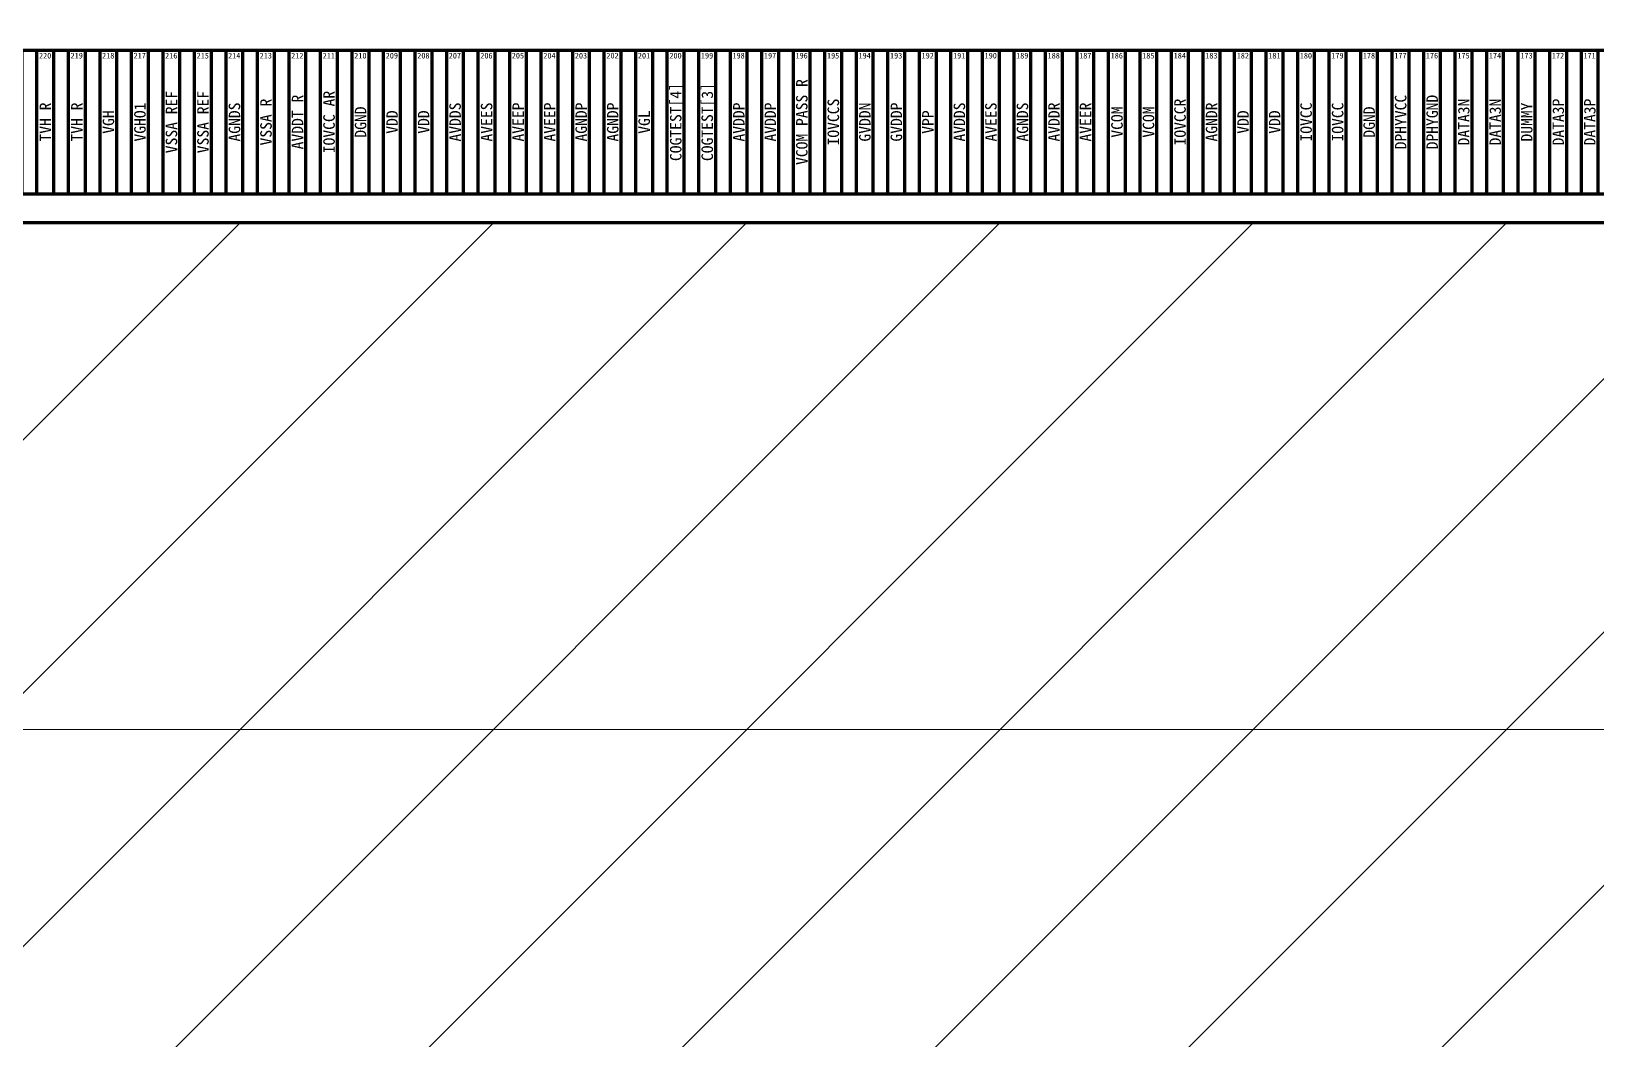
# Model space of a CAD drawing. Header units: inches. Extents: x 240 to 1407, y -538 to -118.
# Drawn here: x 328.31 to 333.77, y -415.04 to -411.52 of the extents above; entities that cross this region are included whole.
import ezdxf
from ezdxf.enums import TextEntityAlignment as Align

# ---------------------------------------------------------------- set-up
doc = ezdxf.new("R2010")
doc.units = ezdxf.units.IN
doc.header["$LTSCALE"] = 1.21
doc.header["$MEASUREMENT"] = 0
doc.header["$PDMODE"] = 3
doc.header["$PDSIZE"] = 0.3125
doc.layers.get('0').update_dxf_attribs({"linetype": 'CONTINUOUS'})
doc.layers.get('Defpoints').update_dxf_attribs({"linetype": 'CONTINUOUS'})
for name, color, linetype, lineweight in [('2ITO.drawing', 4, 'CONTINUOUS', 100), ('FPC', 40, 'CONTINUOUS', 20), ('LABEL.drawing', 7, 'CONTINUOUS', 100), ('TFT_line.drawing', 3, 'CONTINUOUS', 100)]:
    doc.layers.add(name, color=color, linetype=linetype, lineweight=lineweight)
doc.layers.add('标 注', color=3, linetype='CONTINUOUS')
doc.styles.get("Standard").update_dxf_attribs({"font": 'txt', "width": 0.8})
doc.styles.add('仿宋', font='', dxfattribs={"height": 2.5})
doc.styles.get('仿宋').set_extended_font_data('FangSong_GB2312')
doc.dimstyles.new('HC-1', dxfattribs={"dimtxt": 2.5, "dimasz": 1.5, "dimexe": 0.5, "dimexo": 0.5, "dimgap": 0.9, "dimtad": 0, "dimzin": 0, "dimdsep": 46, "dimtxsty": '仿宋', "dimcen": 0.5, "dimclrd": 3, "dimclre": 3, "dimclrt": 3, "dimazin": 0, "dimtfac": 1, "dimtmove": 0, "dimatfit": 3, "dimfxl": 1, "dimtolj": 1, "dimtzin": 0, "dimarcsym": 0})

# ---------------------------------------------------------------- blocks, each defined once
blk = doc.blocks.new('*D207')
at = {"color": 0, "lineweight": -2}
for p, q in [((310.4267, -414.4583), (287.1507, -414.4583)), ((287.6507, -415.9583), (287.6507, -417.1695)), ((287.6507, -439.2283), (287.6507, -438.0172)), ((329.0246, -440.7283), (287.1507, -440.7283))]:
    blk.add_line(p, q, dxfattribs=at)
at = {"color": 0}
for points in [[(287.4007, -415.9583), (287.9007, -415.9583), (287.6507, -414.4583)], [(287.4007, -439.2283), (287.9007, -439.2283), (287.6507, -440.7283)]]:
    blk.add_solid(points, dxfattribs=at)
at = {"layer": 'Defpoints', "color": 0}
for p in [(287.6507, -414.4583), (310.9267, -414.4583), (329.5246, -440.7283)]:
    blk.add_point(p, dxfattribs=at)
at = {"color": 7, "lineweight": 5, "insert": (287.6507, -427.5933), "char_height": 2.5, "attachment_point": 5, "rotation": 90, "style": '仿宋'}
blk.add_mtext('\\A1;26.27%%P0.5', dxfattribs=at)
blk = doc.blocks.new('*D212')
at = {"color": 0, "lineweight": -2}
for p, q in [((309.5746, -414.8083), (309.5746, -450.7591)), ((329.3246, -441.0283), (329.3246, -450.7591)), ((309.5746, -450.2591), (308.0746, -450.2591)), ((327.8246, -450.2591), (311.0746, -450.2591))]:
    blk.add_line(p, q, dxfattribs=at)
at = {"color": 0}
for points in [[(311.0746, -450.0091), (311.0746, -450.5091), (309.5746, -450.2591)], [(327.8246, -450.0091), (327.8246, -450.5091), (329.3246, -450.2591)]]:
    blk.add_solid(points, dxfattribs=at)
at = {"layer": 'Defpoints', "color": 0}
for p in [(309.5746, -414.3083), (329.3246, -440.5283), (309.5746, -450.2591)]:
    blk.add_point(p, dxfattribs=at)
at = {"color": 7, "lineweight": 5, "insert": (297.8889, -450.2591), "char_height": 2.5, "attachment_point": 5, "style": '仿宋'}
blk.add_mtext('\\A1;19.75%%P0.5', dxfattribs=at)
blk = doc.blocks.new('fpc_name')
at = {"layer": 'LABEL.drawing', "color": 7, "linetype": 'Continuous', "lineweight": 100}
for s, p in [('VSSA_REF', (2.12143, 0.22667)), ('VSSA_REF', (2.23143, 0.22667)), ('IOVCC_AR', (2.67143, 0.22667)), ('COGTEST[4]', (3.88143, 0.22667)), ('COGTEST[3]', (3.99143, 0.22667)), ('VCOM_PASS_R', (4.32143, 0.22667)), ('TVH_R', (1.68143, 0.22667)), ('TVH_R', (1.79143, 0.22667)), ('VGHO1', (2.01143, 0.22667)), ('AGNDS', (2.34143, 0.22667)), ('VSSA_R', (2.45143, 0.22667)), ('AVDDT_R', (2.56143, 0.22667)), ('DGND', (2.78143, 0.22667)), ('AVDDS', (3.11143, 0.22667)), ('AVEES', (3.22143, 0.22667)), ('AVEEP', (3.33143, 0.22667)), ('AVEEP', (3.44143, 0.22667)), ('AGNDP', (3.55143, 0.22667)), ('AGNDP', (3.66143, 0.22667)), ('AVDDP', (4.10143, 0.22667)), ('AVDDP', (4.21143, 0.22667)), ('IOVCCS', (4.43143, 0.22667)), ('GVDDN', (4.54143, 0.22667)), ('GVDDP', (4.65143, 0.22667)), ('AVDDS', (4.87143, 0.22667)), ('AVEES', (4.98143, 0.22667)), ('AGNDS', (5.09143, 0.22667)), ('AVDDR', (5.20143, 0.22667)), ('AVEER', (5.31143, 0.22667)), ('VCOM', (5.42143, 0.22667)), ('VCOM', (5.53143, 0.22667)), ('IOVCCR', (5.64143, 0.22667)), ('AGNDR', (5.75143, 0.22667)), ('IOVCC', (6.08143, 0.22667)), ('IOVCC', (6.19143, 0.22667)), ('DGND', (6.30143, 0.22667)), ('DPHYVCC', (6.41143, 0.22667)), ('DPHYGND', (6.52143, 0.22667)), ('DATA3N', (6.63143, 0.22667)), ('DATA3N', (6.74143, 0.22667)), ('DUMMY', (6.85126, 0.22667)), ('DATA3P', (6.96143, 0.22667)), ('DATA3P', (7.07143, 0.22667)), ('VGH', (1.90143, 0.22667)), ('VDD', (2.89143, 0.22667)), ('VDD', (3.00143, 0.22667)), ('VGL', (3.77143, 0.22667)), ('VPP', (4.76143, 0.22667)), ('VDD', (5.86143, 0.22667)), ('VDD', (5.97143, 0.22667))]:
    blk.add_text(s, height=0.04, rotation=90, dxfattribs=at).set_placement(p, align=Align.MIDDLE_CENTER)
blk = doc.blocks.new('fpc_pin')
at = {"layer": 'TFT_line.drawing', "color": 3, "linetype": 'Continuous', "lineweight": 100}
blk.add_lwpolyline([(0, 0), (0.06, 0), (0.06, 0.5), (0, 0.5)], close=True, dxfattribs=at)
blk = doc.blocks.new('fpc_all')
at = {"layer": 'TFT_line.drawing', "color": 3, "linetype": 'Continuous', "lineweight": 100}
blk.add_lwpolyline([(-0.73658, 0), (26.54342, 0), (26.54342, 0.5), (-0.73658, 0.5)], close=True, dxfattribs=at)
at = {"color": 1, "linetype": 'Continuous', "lineweight": 100, "row_count": 1, "column_count": 221, "row_spacing": 0.4, "column_spacing": 0.11}
blk.add_blockref('fpc_pin', (0.77342, 0), dxfattribs=at)
at = {"color": 1, "linetype": 'Continuous', "lineweight": 100}
blk.add_blockref('fpc_name', (0.00249, 0.02333), dxfattribs=at)
at = {"layer": 'LABEL.drawing', "color": 7, "linetype": 'Continuous', "lineweight": 100}
for s, p in [('220', (1.68322, 0.4818)), ('219', (1.79322, 0.4818)), ('218', (1.90322, 0.4818)), ('217', (2.01322, 0.4818)), ('216', (2.12322, 0.4818)), ('215', (2.23322, 0.4818)), ('214', (2.34322, 0.4818)), ('213', (2.45322, 0.4818)), ('212', (2.56322, 0.4818)), ('211', (2.67322, 0.4818)), ('210', (2.78322, 0.4818)), ('209', (2.89322, 0.4818)), ('208', (3.00322, 0.4818)), ('207', (3.11322, 0.4818)), ('206', (3.22322, 0.4818)), ('205', (3.33322, 0.4818)), ('204', (3.44322, 0.4818)), ('203', (3.55322, 0.4818)), ('202', (3.66322, 0.4818)), ('201', (3.77322, 0.4818)), ('200', (3.88322, 0.4818)), ('199', (3.99322, 0.4818)), ('198', (4.10322, 0.4818)), ('197', (4.21322, 0.4818)), ('196', (4.32322, 0.4818)), ('195', (4.43322, 0.4818)), ('194', (4.54322, 0.4818)), ('193', (4.65322, 0.4818)), ('192', (4.76322, 0.4818)), ('191', (4.87322, 0.4818)), ('190', (4.98322, 0.4818)), ('189', (5.09322, 0.4818)), ('188', (5.20322, 0.4818)), ('187', (5.31322, 0.4818)), ('186', (5.42322, 0.4818)), ('185', (5.53322, 0.4818)), ('184', (5.64322, 0.4818)), ('183', (5.75322, 0.4818)), ('182', (5.86322, 0.4818)), ('181', (5.97322, 0.4818)), ('180', (6.08322, 0.4818)), ('179', (6.19322, 0.4818)), ('178', (6.30322, 0.4818)), ('176', (6.52322, 0.4818)), ('173', (6.85322, 0.4818)), ('172', (6.96322, 0.4818)), ('177', (6.41322, 0.4818)), ('175', (6.63322, 0.4818)), ('174', (6.74322, 0.4818)), ('171', (7.07322, 0.4818))]:
    blk.add_text(s, height=0.02, dxfattribs=at).set_placement(p, align=Align.MIDDLE_CENTER)
blk = doc.blocks.new('zw$7216')
at = {"layer": '2ITO.drawing', "linetype": 'Continuous', "lineweight": 100}
blk.add_lwpolyline([(-28.98, -50.8), (28.98, -50.8), (28.98, 47.7), (-28.98, 47.7)], close=True, dxfattribs=at)
blk.add_blockref('fpc_all', (-12.9034, -50.7), dxfattribs=at)

msp = doc.modelspace()

# ---------------------------------------------------------------- hatches: boundary and pattern name
at = {"layer": '标 注', "lineweight": 5}
h = msp.add_hatch(dxfattribs=at)
h.set_pattern_fill('ANSI31', color=0, scale=5)
h.set_pattern_definition([(45, (-500.8056, -149.5499), (-0.44194174, 0.44194174), [])])
h.paths.add_polyline_path([(353.5109, -419.3463), (353.5109, -414.4583), (325.6109, -414.4583), (325.6109, -418.8463, -0.414214), (325.1109, -419.3463)])
h.paths.add_polyline_path([(353.5109, -414.4583), (353.5109, -412.1883), (325.6109, -412.1883), (325.6109, -414.4583)])
h.paths.add_polyline_path([(337.1778, -417.3773), (341.9445, -417.3773), (341.9445, -415.4551), (337.1778, -415.4551)], flags=24)

# ---------------------------------------------------------------- linework, layer by layer
at = {"layer": 'FPC', "color": 0, "lineweight": 5}
msp.add_line((317.5721, -413.9583), (361.5772, -413.9583), dxfattribs=at)
at = {"layer": 'FPC', "color": 30}
msp.add_lwpolyline([(322.3109, -429.5083), (328.8246, -429.5083, -0.414214), (329.3246, -430.0083), (329.3246, -440.5283, 0.414214), (329.5246, -440.7283), (349.6246, -440.7283, 0.414214), (349.8246, -440.5283), (349.8246, -430.0083, -0.414214), (350.3246, -429.5083), (360.0725, -429.5083, 0.414214), (360.5725, -429.0083), (360.5725, -419.8463, 0.414214), (360.0725, -419.3463), (354.0109, -419.3463, -0.414214), (353.5109, -418.8463), (353.5109, -411.5883), (325.6109, -411.5883), (325.6109, -418.8463, -0.414214), (325.1109, -419.3463), (322.3109, -419.3463, 0.414214), (321.8109, -419.8463), (321.8109, -429.0083, 0.414214)], format="xyb", close=True, dxfattribs=at)

# ---------------------------------------------------------------- block references
at = {"layer": '标 注', "color": 5}
msp.add_blockref('zw$7216', (339.5746, -361.3883), dxfattribs=at)

# ---------------------------------------------------------------- dimensions: what is measured, and where the dimension line sits
at = {"color": 3, "lineweight": 5}
dim = msp.add_linear_dim(base=(309.5746, -450.2591), p1=(329.3246, -440.5283), p2=(309.5746, -414.3083), text='<>%%P0.5', dimstyle='HC-1', override={"dimtxsty": '仿宋', "dimclrd": 0, "dimclre": 0, "dimclrt": 7, "dimfxl": 0.5, "dimarcsym": 2}, dxfattribs=at)
dim.commit()
dim.dimension.update_dxf_attribs({"geometry": '*D212', "text_midpoint": (297.8889, -450.2591)})
dim = msp.add_linear_dim(base=(287.6507, -414.4583), p1=(329.5246, -440.7283), p2=(310.9267, -414.4583), angle=90, text='<>%%P0.5', dimstyle='HC-1', override={"dimclrd": 0, "dimclre": 0, "dimclrt": 7, "dimfxl": 0.5, "dimarcsym": 2}, dxfattribs=at)
dim.commit()
dim.dimension.update_dxf_attribs({"geometry": '*D207', "text_midpoint": (287.6507, -427.5933), "dimtype": 160})

doc.saveas('drawing.dxf')
